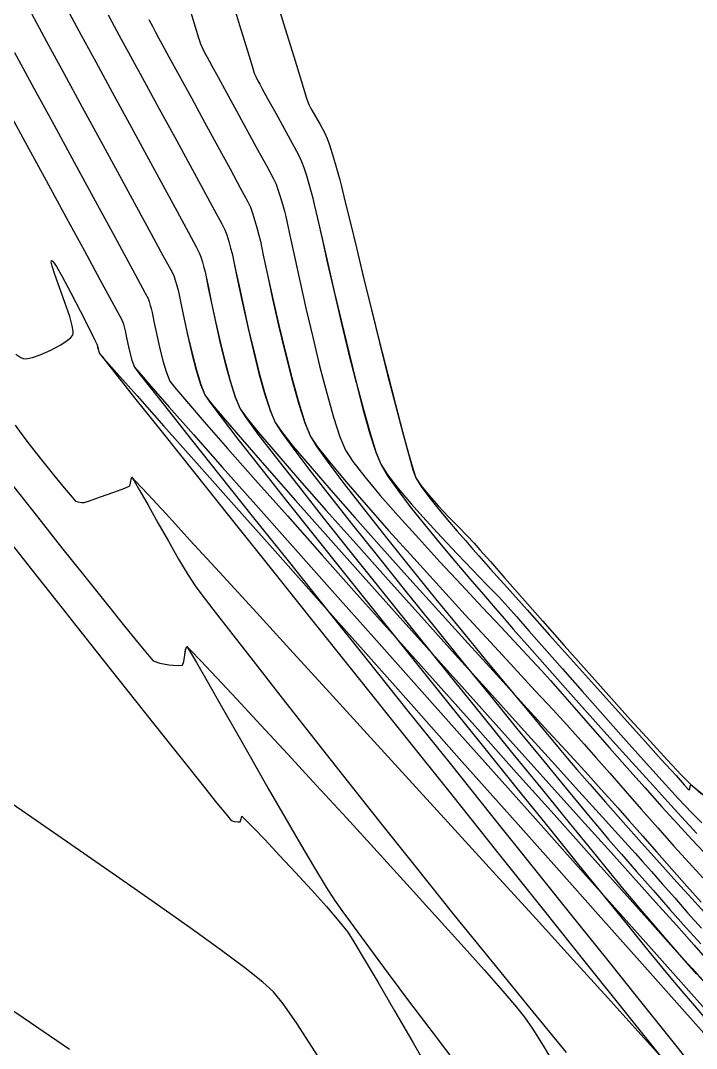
# Model space of a CAD drawing. Header units: metres. Extents: x 708868 to 711043, y 5411316 to 5413138.
# Drawn here: x 709649.8 to 709690.2, y 5411889.9 to 5411951.3 of the extents above; entities that cross this region are included whole.
import ezdxf

# ---------------------------------------------------------------- set-up
doc = ezdxf.new("R2010")
doc.units = ezdxf.units.M
for name, color, linetype in [('Rionegro 2010_Contours', 7, 'Continuous'), ('Rionegro 2014_Contours', 7, 'Continuous'), ('Rionegro 2018_Contours', 7, 'Continuous')]:
    doc.layers.add(name, color=color, linetype=linetype)

msp = doc.modelspace()

# ---------------------------------------------------------------- linework, layer by layer
at = {"layer": 'Rionegro 2010_Contours'}
for points in [[(709664.803, 5411953.515, 242), (709665.535, 5411951.142, 242), (709666.14, 5411949.177, 242), (709666.599, 5411947.687, 242), (709666.891, 5411946.741, 242), (709666.995, 5411946.406, 242), (709667.06, 5411946.274, 242), (709667.128, 5411946.143, 242), (709667.227, 5411945.971, 242), (709667.445, 5411945.588, 242), (709667.716, 5411945.105, 242), (709667.971, 5411944.63, 242), (709668.144, 5411944.274, 242), (709668.276, 5411943.903, 242), (709668.441, 5411943.375, 242), (709668.615, 5411942.784, 242), (709668.773, 5411942.227, 242), (709668.893, 5411941.798, 242), (709668.992, 5411941.407, 242), (709669.203, 5411940.544, 242), (709669.508, 5411939.293, 242), (709669.887, 5411937.739, 242), (709670.322, 5411935.966, 242), (709670.791, 5411934.058, 242), (709671.277, 5411932.099, 242), (709671.76, 5411930.173, 242), (709672.221, 5411928.364, 242), (709672.639, 5411926.757, 242), (709672.997, 5411925.436, 242), (709673.274, 5411924.484, 242), (709673.451, 5411923.986, 242), (709673.763, 5411923.468, 242), (709674.215, 5411922.847, 242), (709674.757, 5411922.167, 242), (709675.34, 5411921.473, 242), (709675.913, 5411920.809, 242), (709676.427, 5411920.221, 242), (709676.832, 5411919.753, 242), (709677.202, 5411919.33, 242), (709677.912, 5411918.53, 242), (709678.898, 5411917.426, 242), (709680.095, 5411916.088, 242), (709681.439, 5411914.588, 242), (709682.866, 5411912.997, 242), (709684.312, 5411911.388, 242), (709685.713, 5411909.83, 242), (709687.004, 5411908.396, 242), (709688.122, 5411907.157, 242), (709689.002, 5411906.184, 242), (709689.492, 5411905.645, 242), (709689.714, 5411905.404, 242), (709689.783, 5411905.331, 242), (709689.794, 5411905.322, 242), (709689.804, 5411905.333, 242), (709689.823, 5411905.394, 242), (709689.849, 5411905.531, 242), (709689.89, 5411905.649, 242), (709690.133, 5411905.455, 242), (709690.789, 5411904.914, 242)], [(709662.297, 5411953.053, 241), (709662.902, 5411951.052, 241), (709663.366, 5411949.52, 241), (709663.665, 5411948.536, 241), (709663.776, 5411948.174, 241), (709663.871, 5411947.972, 241), (709664, 5411947.724, 241), (709664.105, 5411947.526, 241), (709664.257, 5411947.25, 241), (709664.601, 5411946.63, 241), (709665.062, 5411945.796, 241), (709665.567, 5411944.878, 241), (709666.043, 5411944.004, 241), (709666.417, 5411943.304, 241), (709666.613, 5411942.908, 241), (709666.745, 5411942.545, 241), (709666.894, 5411942.07, 241), (709667.044, 5411941.555, 241), (709667.179, 5411941.074, 241), (709667.282, 5411940.7, 241), (709667.372, 5411940.322, 241), (709667.562, 5411939.491, 241), (709667.835, 5411938.292, 241), (709668.175, 5411936.808, 241), (709668.566, 5411935.124, 241), (709668.992, 5411933.324, 241), (709669.435, 5411931.493, 241), (709669.88, 5411929.714, 241), (709670.31, 5411928.073, 241), (709670.709, 5411926.652, 241), (709671.06, 5411925.538, 241), (709671.347, 5411924.813, 241), (709671.757, 5411924.114, 241), (709672.357, 5411923.249, 241), (709673.102, 5411922.263, 241), (709673.951, 5411921.197, 241), (709674.857, 5411920.096, 241), (709675.778, 5411919.002, 241), (709676.67, 5411917.959, 241), (709677.488, 5411917.011, 241), (709678.189, 5411916.201, 241), (709678.728, 5411915.571, 241), (709679.266, 5411914.949, 241), (709680.097, 5411914.006, 241), (709681.155, 5411912.813, 241), (709682.377, 5411911.442, 241), (709683.698, 5411909.964, 241), (709685.054, 5411908.451, 241), (709686.381, 5411906.975, 241), (709687.615, 5411905.608, 241), (709688.691, 5411904.42, 241), (709689.545, 5411903.485, 241), (709690.024, 5411902.966, 241), (709690.244, 5411902.735, 241)], [(709650.45, 5411951.747, 236), (709651.357, 5411950.079, 236), (709652.389, 5411948.183, 236), (709653.495, 5411946.152, 236), (709654.622, 5411944.08, 236), (709655.719, 5411942.063, 236), (709656.736, 5411940.193, 236), (709657.62, 5411938.566, 236), (709658.32, 5411937.275, 236), (709658.785, 5411936.414, 236), (709658.963, 5411936.078, 236), (709659.054, 5411935.813, 236), (709659.151, 5411935.478, 236), (709659.227, 5411935.208, 236), (709659.285, 5411934.935, 236), (709659.412, 5411934.324, 236), (709659.592, 5411933.473, 236), (709659.813, 5411932.476, 236), (709660.061, 5411931.43, 236), (709660.322, 5411930.429, 236), (709660.582, 5411929.571, 236), (709660.828, 5411928.949, 236), (709661.128, 5411928.506, 236), (709661.802, 5411927.608, 236), (709662.806, 5411926.31, 236), (709664.096, 5411924.664, 236), (709665.63, 5411922.723, 236), (709667.362, 5411920.543, 236), (709669.251, 5411918.175, 236), (709671.252, 5411915.674, 236), (709673.322, 5411913.093, 236), (709675.416, 5411910.486, 236), (709677.493, 5411907.906, 236), (709679.507, 5411905.406, 236), (709681.416, 5411903.041, 236), (709683.176, 5411900.863, 236), (709684.742, 5411898.926, 236), (709686.073, 5411897.284, 236), (709687.124, 5411895.99, 236), (709687.851, 5411895.098, 236), (709688.212, 5411894.661, 236), (709688.701, 5411894.08, 236), (709689.353, 5411893.306, 236), (709690.102, 5411892.422, 236), (709690.883, 5411891.514, 236)], [(709652.721, 5411951.749, 237), (709653.43, 5411950.448, 237), (709654.301, 5411948.848, 237), (709655.279, 5411947.052, 237), (709656.31, 5411945.16, 237), (709657.337, 5411943.273, 237), (709658.306, 5411941.492, 237), (709659.161, 5411939.917, 237), (709659.847, 5411938.651, 237), (709660.31, 5411937.793, 237), (709660.493, 5411937.444, 237), (709660.58, 5411937.2, 237), (709660.677, 5411936.879, 237), (709660.768, 5411936.557, 237), (709660.838, 5411936.306, 237), (709660.901, 5411936.013, 237), (709661.036, 5411935.36, 237), (709661.23, 5411934.436, 237), (709661.471, 5411933.329, 237), (709661.745, 5411932.127, 237), (709662.041, 5411930.917, 237), (709662.346, 5411929.788, 237), (709662.647, 5411928.827, 237), (709662.932, 5411928.122, 237), (709663.28, 5411927.589, 237), (709664.003, 5411926.607, 237), (709665.052, 5411925.238, 237), (709666.378, 5411923.541, 237), (709667.93, 5411921.575, 237), (709669.661, 5411919.4, 237), (709671.519, 5411917.078, 237), (709673.457, 5411914.666, 237), (709675.424, 5411912.226, 237), (709677.372, 5411909.816, 237), (709679.251, 5411907.497, 237), (709681.012, 5411905.329, 237), (709682.605, 5411903.372, 237), (709683.981, 5411901.684, 237), (709685.091, 5411900.327, 237), (709685.885, 5411899.36, 237), (709686.315, 5411898.843, 237), (709686.862, 5411898.2, 237), (709687.59, 5411897.35, 237), (709688.435, 5411896.369, 237), (709689.336, 5411895.333, 237), (709690.229, 5411894.318, 237)], [(709655.035, 5411951.674, 238), (709655.242, 5411951.292, 238), (709655.71, 5411950.432, 238), (709656.381, 5411949.202, 238), (709657.196, 5411947.708, 238), (709658.097, 5411946.056, 238), (709659.024, 5411944.354, 238), (709659.921, 5411942.708, 238), (709660.727, 5411941.223, 238), (709661.386, 5411940.008, 238), (709661.837, 5411939.168, 238), (709662.023, 5411938.81, 238), (709662.13, 5411938.508, 238), (709662.25, 5411938.113, 238), (709662.363, 5411937.715, 238), (709662.449, 5411937.405, 238), (709662.517, 5411937.096, 238), (709662.661, 5411936.414, 238), (709662.869, 5411935.439, 238), (709663.127, 5411934.253, 238), (709663.423, 5411932.939, 238), (709663.745, 5411931.577, 238), (709664.079, 5411930.25, 238), (709664.415, 5411929.04, 238), (709664.738, 5411928.027, 238), (709665.036, 5411927.295, 238), (709665.392, 5411926.731, 238), (709666.079, 5411925.781, 238), (709667.049, 5411924.501, 238), (709668.257, 5411922.947, 238), (709669.656, 5411921.174, 238), (709671.2, 5411919.237, 238), (709672.843, 5411917.192, 238), (709674.537, 5411915.093, 238), (709676.238, 5411912.996, 238), (709677.898, 5411910.957, 238), (709679.472, 5411909.03, 238), (709680.912, 5411907.272, 238), (709682.174, 5411905.736, 238), (709683.209, 5411904.48, 238), (709683.973, 5411903.558, 238), (709684.418, 5411903.025, 238), (709684.974, 5411902.375, 238), (709685.735, 5411901.496, 238), (709686.639, 5411900.457, 238), (709687.628, 5411899.33, 238), (709688.639, 5411898.185, 238), (709689.614, 5411897.092, 238), (709690.491, 5411896.123, 238)], [(709657.483, 5411951.396, 239), (709657.686, 5411950.996, 239), (709657.895, 5411950.599, 239), (709658.058, 5411950.291, 239), (709658.248, 5411949.942, 239), (709658.679, 5411949.153, 239), (709659.29, 5411948.036, 239), (709660.021, 5411946.698, 239), (709660.812, 5411945.25, 239), (709661.602, 5411943.8, 239), (709662.332, 5411942.459, 239), (709662.941, 5411941.335, 239), (709663.368, 5411940.537, 239), (709663.553, 5411940.176, 239), (709663.681, 5411939.817, 239), (709663.823, 5411939.346, 239), (709663.958, 5411938.872, 239), (709664.06, 5411938.503, 239), (709664.144, 5411938.131, 239), (709664.322, 5411937.305, 239), (709664.578, 5411936.127, 239), (709664.894, 5411934.697, 239), (709665.255, 5411933.116, 239), (709665.643, 5411931.485, 239), (709666.042, 5411929.904, 239), (709666.436, 5411928.473, 239), (709666.807, 5411927.294, 239), (709667.14, 5411926.468, 239), (709667.531, 5411925.833, 239), (709668.232, 5411924.851, 239), (709669.193, 5411923.578, 239), (709670.363, 5411922.074, 239), (709671.692, 5411920.398, 239), (709673.13, 5411918.607, 239), (709674.626, 5411916.761, 239), (709676.131, 5411914.918, 239), (709677.594, 5411913.137, 239), (709678.965, 5411911.476, 239), (709680.193, 5411909.994, 239), (709681.229, 5411908.75, 239), (709682.022, 5411907.801, 239), (709682.522, 5411907.207, 239), (709683.079, 5411906.558, 239), (709683.855, 5411905.666, 239), (709684.795, 5411904.595, 239), (709685.841, 5411903.409, 239), (709686.938, 5411902.173, 239), (709688.027, 5411900.952, 239), (709689.054, 5411899.81, 239), (709689.961, 5411898.812, 239), (709690.692, 5411898.022, 239)], [(709648.772, 5411946.477, 234), (709650.064, 5411944.1, 234), (709651.333, 5411941.765, 234), (709652.534, 5411939.555, 234), (709653.62, 5411937.556, 234), (709654.545, 5411935.851, 234), (709655.265, 5411934.525, 234), (709655.733, 5411933.661, 234), (709655.903, 5411933.345, 234), (709655.957, 5411933.179, 234), (709656.004, 5411933.011, 234), (709656.053, 5411932.778, 234), (709656.161, 5411932.27, 234), (709656.306, 5411931.638, 234), (709656.466, 5411931.032, 234), (709656.62, 5411930.604, 234), (709656.882, 5411930.253, 234), (709657.567, 5411929.375, 234), (709658.633, 5411928.025, 234), (709660.034, 5411926.259, 234), (709661.725, 5411924.132, 234), (709663.663, 5411921.7, 234), (709665.802, 5411919.019, 234), (709668.099, 5411916.143, 234), (709670.508, 5411913.128, 234), (709672.986, 5411910.029, 234), (709675.487, 5411906.902, 234), (709677.968, 5411903.803, 234), (709680.382, 5411900.787, 234), (709682.687, 5411897.909, 234), (709684.838, 5411895.225, 234), (709686.79, 5411892.791, 234), (709688.498, 5411890.661, 234), (709689.918, 5411888.891, 234)], [(709649.53, 5411931.38, 233), (709649.825, 5411931.192, 233), (709649.96, 5411931.128, 233), (709650.007, 5411931.115, 233), (709650.071, 5411931.111, 233), (709650.227, 5411931.123, 233), (709650.519, 5411931.186, 233), (709650.981, 5411931.34, 233), (709651.61, 5411931.613, 233), (709652.207, 5411931.936, 233), (709652.6, 5411932.199, 233), (709652.813, 5411932.385, 233), (709652.905, 5411932.498, 233), (709652.933, 5411932.551, 233), (709652.948, 5411932.602, 233), (709652.951, 5411932.75, 233), (709652.898, 5411933.069, 233), (709652.742, 5411933.635, 233), (709652.459, 5411934.479, 233), (709652.142, 5411935.359, 233), (709651.858, 5411936.152, 233), (709651.699, 5411936.64, 233), (709651.643, 5411936.878, 233), (709651.644, 5411936.962, 233), (709651.657, 5411936.979, 233), (709651.681, 5411936.974, 233), (709651.759, 5411936.893, 233), (709651.943, 5411936.619, 233), (709652.287, 5411936.026, 233), (709652.814, 5411935.048, 233), (709653.37, 5411933.975, 233), (709653.871, 5411932.987, 233), (709654.233, 5411932.262, 233), (709654.373, 5411931.979, 233), (709654.393, 5411931.912, 233), (709654.415, 5411931.808, 233), (709654.463, 5411931.598, 233), (709654.516, 5411931.431, 233), (709654.781, 5411931.095, 233), (709655.528, 5411930.156, 233), (709656.705, 5411928.678, 233), (709658.264, 5411926.725, 233), (709660.152, 5411924.358, 233), (709662.319, 5411921.643, 233), (709664.715, 5411918.642, 233), (709667.289, 5411915.419, 233), (709669.99, 5411912.037, 233), (709672.768, 5411908.559, 233), (709675.572, 5411905.049, 233), (709678.352, 5411901.57, 233), (709681.056, 5411898.185, 233), (709683.634, 5411894.959, 233), (709686.036, 5411891.953, 233), (709688.21, 5411889.232, 233)], [(709649.483, 5411927.134, 232), (709649.821, 5411926.655, 232), (709650.381, 5411925.923, 232), (709651.063, 5411925.057, 232), (709651.772, 5411924.173, 232), (709652.411, 5411923.389, 232), (709652.881, 5411922.824, 232), (709653.086, 5411922.594, 232), (709653.236, 5411922.549, 232), (709653.438, 5411922.522, 232), (709653.601, 5411922.52, 232), (709653.921, 5411922.62, 232), (709654.59, 5411922.85, 232), (709655.373, 5411923.13, 232), (709656.033, 5411923.376, 232), (709656.333, 5411923.509, 232), (709656.385, 5411923.679, 232), (709656.417, 5411923.915, 232), (709656.456, 5411924.038, 232), (709656.595, 5411923.817, 232), (709656.936, 5411923.218, 232), (709657.426, 5411922.346, 232), (709658.012, 5411921.304, 232), (709658.641, 5411920.199, 232), (709659.258, 5411919.134, 232), (709659.81, 5411918.213, 232), (709660.245, 5411917.542, 232), (709660.589, 5411917.081, 232), (709661.307, 5411916.142, 232), (709662.361, 5411914.78, 232), (709663.709, 5411913.046, 232), (709665.31, 5411910.997, 232), (709667.126, 5411908.684, 232), (709669.115, 5411906.161, 232), (709671.238, 5411903.483, 232), (709673.453, 5411900.702, 232), (709675.721, 5411897.873, 232), (709678.002, 5411895.048, 232), (709680.254, 5411892.282, 232), (709682.439, 5411889.628, 232)], [(709649.384, 5411923.472, 231), (709650.822, 5411921.65, 231), (709652.261, 5411919.833, 231), (709653.644, 5411918.092, 231), (709654.914, 5411916.499, 231), (709656.016, 5411915.126, 231), (709656.892, 5411914.045, 231), (709657.486, 5411913.328, 231), (709657.742, 5411913.047, 231), (709658.126, 5411912.916, 231), (709658.674, 5411912.814, 231), (709659.193, 5411912.765, 231), (709659.486, 5411912.796, 231), (709659.576, 5411913.011, 231), (709659.632, 5411913.383, 231), (709659.68, 5411913.739, 231), (709659.744, 5411913.905, 231), (709659.91, 5411913.653, 231), (709660.325, 5411912.946, 231), (709660.946, 5411911.864, 231), (709661.729, 5411910.489, 231), (709662.63, 5411908.903, 231), (709663.606, 5411907.188, 231), (709664.613, 5411905.425, 231), (709665.607, 5411903.695, 231), (709666.545, 5411902.081, 231), (709667.383, 5411900.664, 231), (709668.077, 5411899.526, 231), (709668.584, 5411898.748, 231), (709669.026, 5411898.126, 231), (709669.731, 5411897.151, 231), (709670.664, 5411895.876, 231), (709671.789, 5411894.354, 231), (709673.071, 5411892.638, 231), (709674.474, 5411890.78, 231), (709675.962, 5411888.835, 231)]]:
    msp.add_polyline3d(points, dxfattribs=at)
at = {"layer": 'Rionegro 2014_Contours'}
for points in [[(709664.803, 5411953.515, 242), (709665.535, 5411951.142, 242), (709666.14, 5411949.177, 242), (709666.599, 5411947.687, 242), (709666.891, 5411946.741, 242), (709666.995, 5411946.406, 242), (709667.06, 5411946.274, 242), (709667.128, 5411946.143, 242), (709667.227, 5411945.971, 242), (709667.445, 5411945.588, 242), (709667.716, 5411945.105, 242), (709667.971, 5411944.63, 242), (709668.144, 5411944.274, 242), (709668.276, 5411943.903, 242), (709668.441, 5411943.375, 242), (709668.615, 5411942.784, 242), (709668.773, 5411942.227, 242), (709668.893, 5411941.798, 242), (709668.992, 5411941.406, 242), (709669.203, 5411940.541, 242), (709669.507, 5411939.287, 242), (709669.886, 5411937.729, 242), (709670.32, 5411935.951, 242), (709670.789, 5411934.039, 242), (709671.275, 5411932.077, 242), (709671.757, 5411930.149, 242), (709672.218, 5411928.34, 242), (709672.637, 5411926.735, 242), (709672.995, 5411925.417, 242), (709673.273, 5411924.473, 242), (709673.451, 5411923.986, 242), (709673.77, 5411923.501, 242), (709674.238, 5411922.926, 242), (709674.8, 5411922.3, 242), (709675.404, 5411921.663, 242), (709675.996, 5411921.053, 242), (709676.523, 5411920.51, 242), (709676.932, 5411920.073, 242), (709677.271, 5411919.69, 242), (709677.898, 5411918.978, 242), (709678.765, 5411917.993, 242), (709679.823, 5411916.793, 242), (709681.022, 5411915.435, 242), (709682.315, 5411913.974, 242), (709683.653, 5411912.467, 242), (709684.987, 5411910.972, 242), (709686.268, 5411909.545, 242), (709687.447, 5411908.242, 242), (709688.477, 5411907.121, 242), (709689.307, 5411906.238, 242), (709689.89, 5411905.649, 242), (709690.528, 5411905.068, 242)], [(709659.755, 5411952.618, 240), (709660.175, 5411951.208, 240), (709660.449, 5411950.292, 240), (709660.557, 5411949.943, 240), (709660.663, 5411949.713, 240), (709660.81, 5411949.422, 240), (709660.963, 5411949.133, 240), (709661.082, 5411948.909, 240), (709661.245, 5411948.61, 240), (709661.615, 5411947.935, 240), (709662.134, 5411946.989, 240), (709662.743, 5411945.879, 240), (709663.383, 5411944.709, 240), (709663.996, 5411943.585, 240), (709664.523, 5411942.612, 240), (709664.905, 5411941.896, 240), (709665.083, 5411941.542, 240), (709665.199, 5411941.223, 240), (709665.33, 5411940.805, 240), (709665.462, 5411940.353, 240), (709665.58, 5411939.93, 240), (709665.671, 5411939.602, 240), (709665.755, 5411939.228, 240), (709665.933, 5411938.403, 240), (709666.188, 5411937.217, 240), (709666.507, 5411935.763, 240), (709666.873, 5411934.129, 240), (709667.273, 5411932.406, 240), (709667.69, 5411930.686, 240), (709668.111, 5411929.059, 240), (709668.52, 5411927.615, 240), (709668.903, 5411926.445, 240), (709669.244, 5411925.64, 240), (709669.683, 5411924.962, 240), (709670.392, 5411924.046, 240), (709671.317, 5411922.939, 240), (709672.409, 5411921.692, 240), (709673.615, 5411920.352, 240), (709674.884, 5411918.968, 240), (709676.166, 5411917.589, 240), (709677.408, 5411916.263, 240), (709678.56, 5411915.04, 240), (709679.571, 5411913.967, 240), (709680.389, 5411913.093, 240), (709680.962, 5411912.467, 240), (709681.496, 5411911.865, 240), (709682.205, 5411911.061, 240), (709683.053, 5411910.097, 240), (709684.006, 5411909.013, 240), (709685.029, 5411907.853, 240), (709686.087, 5411906.657, 240), (709687.143, 5411905.468, 240), (709688.164, 5411904.327, 240), (709689.114, 5411903.276, 240), (709689.958, 5411902.358, 240), (709690.661, 5411901.614, 240)], [(709662.297, 5411953.053, 241), (709662.902, 5411951.052, 241), (709663.366, 5411949.52, 241), (709663.665, 5411948.536, 241), (709663.776, 5411948.174, 241), (709663.871, 5411947.972, 241), (709664, 5411947.724, 241), (709664.105, 5411947.526, 241), (709664.257, 5411947.25, 241), (709664.601, 5411946.63, 241), (709665.062, 5411945.796, 241), (709665.567, 5411944.878, 241), (709666.043, 5411944.004, 241), (709666.417, 5411943.304, 241), (709666.613, 5411942.908, 241), (709666.745, 5411942.545, 241), (709666.894, 5411942.07, 241), (709667.044, 5411941.555, 241), (709667.179, 5411941.074, 241), (709667.282, 5411940.7, 241), (709667.371, 5411940.321, 241), (709667.56, 5411939.486, 241), (709667.831, 5411938.282, 241), (709668.169, 5411936.792, 241), (709668.557, 5411935.102, 241), (709668.981, 5411933.297, 241), (709669.423, 5411931.462, 241), (709669.867, 5411929.682, 241), (709670.298, 5411928.042, 241), (709670.699, 5411926.627, 241), (709671.054, 5411925.523, 241), (709671.347, 5411924.813, 241), (709671.77, 5411924.149, 241), (709672.388, 5411923.343, 241), (709673.159, 5411922.433, 241), (709674.034, 5411921.454, 241), (709674.97, 5411920.446, 241), (709675.919, 5411919.446, 241), (709676.837, 5411918.491, 241), (709677.678, 5411917.618, 241), (709678.397, 5411916.865, 241), (709678.947, 5411916.27, 241), (709679.456, 5411915.696, 241), (709680.201, 5411914.851, 241), (709681.137, 5411913.788, 241), (709682.216, 5411912.563, 241), (709683.395, 5411911.228, 241), (709684.625, 5411909.838, 241), (709685.862, 5411908.447, 241), (709687.06, 5411907.108, 241), (709688.172, 5411905.877, 241), (709689.154, 5411904.807, 241), (709689.958, 5411903.953, 241), (709690.539, 5411903.367, 241)], [(709650.45, 5411951.747, 236), (709651.357, 5411950.079, 236), (709652.389, 5411948.183, 236), (709653.495, 5411946.152, 236), (709654.622, 5411944.08, 236), (709655.719, 5411942.063, 236), (709656.736, 5411940.193, 236), (709657.62, 5411938.566, 236), (709658.32, 5411937.275, 236), (709658.785, 5411936.414, 236), (709658.963, 5411936.078, 236), (709659.054, 5411935.813, 236), (709659.151, 5411935.478, 236), (709659.227, 5411935.208, 236), (709659.284, 5411934.934, 236), (709659.408, 5411934.321, 236), (709659.585, 5411933.467, 236), (709659.802, 5411932.467, 236), (709660.048, 5411931.419, 236), (709660.309, 5411930.419, 236), (709660.574, 5411929.564, 236), (709660.828, 5411928.949, 236), (709661.168, 5411928.494, 236), (709661.933, 5411927.577, 236), (709663.071, 5411926.256, 236), (709664.529, 5411924.589, 236), (709666.254, 5411922.633, 236), (709668.195, 5411920.447, 236), (709670.297, 5411918.088, 236), (709672.508, 5411915.613, 236), (709674.776, 5411913.082, 236), (709677.047, 5411910.551, 236), (709679.27, 5411908.078, 236), (709681.391, 5411905.721, 236), (709683.357, 5411903.538, 236), (709685.115, 5411901.587, 236), (709686.614, 5411899.925, 236), (709687.8, 5411898.61, 236), (709688.621, 5411897.7, 236), (709689.023, 5411897.253, 236), (709689.491, 5411896.724, 236), (709690.079, 5411896.054, 236), (709690.744, 5411895.296, 236)], [(709652.721, 5411951.749, 237), (709653.43, 5411950.448, 237), (709654.301, 5411948.848, 237), (709655.279, 5411947.052, 237), (709656.31, 5411945.16, 237), (709657.337, 5411943.273, 237), (709658.306, 5411941.492, 237), (709659.161, 5411939.917, 237), (709659.847, 5411938.651, 237), (709660.31, 5411937.793, 237), (709660.493, 5411937.444, 237), (709660.58, 5411937.2, 237), (709660.677, 5411936.879, 237), (709660.768, 5411936.557, 237), (709660.838, 5411936.306, 237), (709660.9, 5411936.012, 237), (709661.032, 5411935.356, 237), (709661.222, 5411934.429, 237), (709661.458, 5411933.319, 237), (709661.73, 5411932.113, 237), (709662.024, 5411930.903, 237), (709662.331, 5411929.775, 237), (709662.637, 5411928.818, 237), (709662.932, 5411928.122, 237), (709663.293, 5411927.615, 237), (709664.039, 5411926.699, 237), (709665.12, 5411925.429, 237), (709666.486, 5411923.859, 237), (709668.085, 5411922.044, 237), (709669.866, 5411920.038, 237), (709671.78, 5411917.897, 237), (709673.774, 5411915.675, 237), (709675.8, 5411913.426, 237), (709677.804, 5411911.206, 237), (709679.738, 5411909.069, 237), (709681.55, 5411907.07, 237), (709683.19, 5411905.263, 237), (709684.606, 5411903.704, 237), (709685.748, 5411902.447, 237), (709686.566, 5411901.546, 237), (709687.008, 5411901.057, 237), (709687.532, 5411900.464, 237), (709688.184, 5411899.722, 237), (709688.925, 5411898.876, 237), (709689.718, 5411897.973, 237), (709690.524, 5411897.061, 237)], [(709655.035, 5411951.674, 238), (709655.242, 5411951.292, 238), (709655.71, 5411950.432, 238), (709656.381, 5411949.202, 238), (709657.196, 5411947.708, 238), (709658.097, 5411946.056, 238), (709659.024, 5411944.354, 238), (709659.921, 5411942.708, 238), (709660.727, 5411941.223, 238), (709661.386, 5411940.008, 238), (709661.837, 5411939.168, 238), (709662.023, 5411938.81, 238), (709662.13, 5411938.508, 238), (709662.25, 5411938.113, 238), (709662.363, 5411937.715, 238), (709662.449, 5411937.405, 238), (709662.516, 5411937.095, 238), (709662.657, 5411936.41, 238), (709662.861, 5411935.432, 238), (709663.114, 5411934.243, 238), (709663.407, 5411932.925, 238), (709663.726, 5411931.561, 238), (709664.06, 5411930.234, 238), (709664.398, 5411929.026, 238), (709664.727, 5411928.019, 238), (709665.036, 5411927.295, 238), (709665.405, 5411926.757, 238), (709666.114, 5411925.869, 238), (709667.115, 5411924.681, 238), (709668.359, 5411923.244, 238), (709669.8, 5411921.608, 238), (709671.39, 5411919.823, 238), (709673.081, 5411917.94, 238), (709674.825, 5411916.008, 238), (709676.575, 5411914.079, 238), (709678.284, 5411912.202, 238), (709679.903, 5411910.428, 238), (709681.385, 5411908.807, 238), (709682.683, 5411907.39, 238), (709683.748, 5411906.226, 238), (709684.534, 5411905.366, 238), (709684.993, 5411904.86, 238), (709685.524, 5411904.26, 238), (709686.203, 5411903.487, 238), (709686.991, 5411902.588, 238), (709687.851, 5411901.607, 238), (709688.748, 5411900.589, 238), (709689.644, 5411899.579, 238), (709690.503, 5411898.622, 238)], [(709657.483, 5411951.396, 239), (709657.686, 5411950.996, 239), (709657.895, 5411950.599, 239), (709658.058, 5411950.291, 239), (709658.248, 5411949.942, 239), (709658.679, 5411949.153, 239), (709659.29, 5411948.036, 239), (709660.021, 5411946.698, 239), (709660.812, 5411945.25, 239), (709661.602, 5411943.8, 239), (709662.332, 5411942.459, 239), (709662.941, 5411941.335, 239), (709663.368, 5411940.537, 239), (709663.553, 5411940.176, 239), (709663.681, 5411939.817, 239), (709663.823, 5411939.346, 239), (709663.958, 5411938.872, 239), (709664.06, 5411938.503, 239), (709664.143, 5411938.13, 239), (709664.317, 5411937.301, 239), (709664.568, 5411936.12, 239), (709664.88, 5411934.686, 239), (709665.237, 5411933.101, 239), (709665.622, 5411931.467, 239), (709666.021, 5411929.886, 239), (709666.418, 5411928.458, 239), (709666.796, 5411927.284, 239), (709667.14, 5411926.468, 239), (709667.546, 5411925.861, 239), (709668.27, 5411924.942, 239), (709669.26, 5411923.761, 239), (709670.465, 5411922.373, 239), (709671.834, 5411920.829, 239), (709673.314, 5411919.183, 239), (709674.854, 5411917.488, 239), (709676.402, 5411915.796, 239), (709677.907, 5411914.159, 239), (709679.318, 5411912.632, 239), (709680.581, 5411911.265, 239), (709681.647, 5411910.113, 239), (709682.463, 5411909.228, 239), (709682.977, 5411908.663, 239), (709683.513, 5411908.06, 239), (709684.211, 5411907.266, 239), (709685.037, 5411906.326, 239), (709685.953, 5411905.283, 239), (709686.923, 5411904.181, 239), (709687.911, 5411903.065, 239), (709688.88, 5411901.979, 239), (709689.793, 5411900.965, 239), (709690.615, 5411900.069, 239)], [(709649.447, 5411949.41, 235), (709650.606, 5411947.28, 235), (709651.808, 5411945.07, 235), (709653.005, 5411942.869, 235), (709654.15, 5411940.762, 235), (709655.196, 5411938.839, 235), (709656.095, 5411937.184, 235), (709656.799, 5411935.887, 235), (709657.261, 5411935.034, 235), (709657.433, 5411934.712, 235), (709657.496, 5411934.528, 235), (709657.563, 5411934.297, 235), (709657.615, 5411934.109, 235), (709657.665, 5411933.872, 235), (709657.772, 5411933.341, 235), (709657.925, 5411932.616, 235), (709658.109, 5411931.797, 235), (709658.313, 5411930.985, 235), (709658.522, 5411930.278, 235), (709658.724, 5411929.777, 235), (709659.014, 5411929.404, 235), (709659.719, 5411928.575, 235), (709660.791, 5411927.341, 235), (709662.187, 5411925.752, 235), (709663.859, 5411923.859, 235), (709665.762, 5411921.713, 235), (709667.85, 5411919.364, 235), (709670.078, 5411916.863, 235), (709672.4, 5411914.261, 235), (709674.77, 5411911.609, 235), (709677.142, 5411908.956, 235), (709679.47, 5411906.354, 235), (709681.709, 5411903.854, 235), (709683.813, 5411901.506, 235), (709685.736, 5411899.36, 235), (709687.433, 5411897.468, 235), (709688.857, 5411895.881, 235), (709689.963, 5411894.648, 235), (709690.706, 5411893.821, 235)], [(709648.772, 5411946.477, 234), (709650.064, 5411944.1, 234), (709651.333, 5411941.765, 234), (709652.534, 5411939.555, 234), (709653.62, 5411937.556, 234), (709654.545, 5411935.851, 234), (709655.265, 5411934.525, 234), (709655.733, 5411933.661, 234), (709655.903, 5411933.345, 234), (709655.957, 5411933.179, 234), (709656.004, 5411933.011, 234), (709656.052, 5411932.777, 234), (709656.158, 5411932.268, 234), (709656.301, 5411931.634, 234), (709656.462, 5411931.029, 234), (709656.62, 5411930.604, 234), (709656.89, 5411930.276, 234), (709657.597, 5411929.462, 234), (709658.694, 5411928.212, 234), (709660.137, 5411926.579, 234), (709661.879, 5411924.613, 234), (709663.875, 5411922.365, 234), (709666.078, 5411919.886, 234), (709668.443, 5411917.229, 234), (709670.925, 5411914.443, 234), (709673.476, 5411911.58, 234), (709676.051, 5411908.691, 234), (709678.605, 5411905.828, 234), (709681.091, 5411903.041, 234), (709683.465, 5411900.383, 234), (709685.679, 5411897.903, 234), (709687.688, 5411895.653, 234), (709689.446, 5411893.684, 234), (709690.907, 5411892.048, 234)], [(709652.739, 5411889.82, 231), (709650.398, 5411891.413, 231), (709648.073, 5411892.991, 231), (709645.814, 5411894.519, 231), (709643.675, 5411895.967, 231), (709641.705, 5411897.3, 231), (709639.958, 5411898.486, 231), (709638.484, 5411899.493, 231), (709637.336, 5411900.287, 231), (709636.565, 5411900.837, 231), (709635.668, 5411901.518, 231), (709633.955, 5411902.838, 231), (709631.511, 5411904.729, 231), (709628.427, 5411907.122, 231), (709624.789, 5411909.947, 231), (709620.687, 5411913.137, 231), (709616.208, 5411916.621, 231), (709611.441, 5411920.33, 231), (709606.474, 5411924.196, 231), (709601.395, 5411928.15, 231), (709596.293, 5411932.122, 231), (709591.255, 5411936.043, 231), (709586.37, 5411939.844, 231)], [(709649.53, 5411931.38, 233), (709649.825, 5411931.192, 233), (709649.96, 5411931.128, 233), (709650.007, 5411931.115, 233), (709650.071, 5411931.111, 233), (709650.227, 5411931.123, 233), (709650.519, 5411931.186, 233), (709650.981, 5411931.34, 233), (709651.61, 5411931.613, 233), (709652.207, 5411931.936, 233), (709652.6, 5411932.199, 233), (709652.813, 5411932.385, 233), (709652.905, 5411932.498, 233), (709652.933, 5411932.551, 233), (709652.948, 5411932.602, 233), (709652.951, 5411932.75, 233), (709652.898, 5411933.069, 233), (709652.742, 5411933.635, 233), (709652.459, 5411934.479, 233), (709652.142, 5411935.359, 233), (709651.858, 5411936.152, 233), (709651.699, 5411936.64, 233), (709651.643, 5411936.878, 233), (709651.644, 5411936.962, 233), (709651.657, 5411936.979, 233), (709651.681, 5411936.974, 233), (709651.759, 5411936.893, 233), (709651.943, 5411936.619, 233), (709652.287, 5411936.026, 233), (709652.814, 5411935.048, 233), (709653.37, 5411933.975, 233), (709653.871, 5411932.987, 233), (709654.233, 5411932.262, 233), (709654.373, 5411931.979, 233), (709654.393, 5411931.912, 233), (709654.414, 5411931.807, 233), (709654.462, 5411931.597, 233), (709654.516, 5411931.431, 233), (709654.789, 5411931.12, 233), (709655.558, 5411930.251, 233), (709656.771, 5411928.884, 233), (709658.376, 5411927.078, 233), (709660.32, 5411924.89, 233), (709662.553, 5411922.38, 233), (709665.02, 5411919.606, 233), (709667.671, 5411916.626, 233), (709670.453, 5411913.5, 233), (709673.313, 5411910.285, 233), (709676.201, 5411907.04, 233), (709679.063, 5411903.824, 233), (709681.847, 5411900.696, 233), (709684.502, 5411897.713, 233), (709686.974, 5411894.936, 233), (709689.213, 5411892.421, 233), (709691.165, 5411890.228, 233)], [(709649.483, 5411927.134, 232), (709649.821, 5411926.655, 232), (709650.381, 5411925.923, 232), (709651.063, 5411925.057, 232), (709651.772, 5411924.173, 232), (709652.411, 5411923.389, 232), (709652.881, 5411922.824, 232), (709653.086, 5411922.594, 232), (709653.236, 5411922.549, 232), (709653.438, 5411922.522, 232), (709653.601, 5411922.52, 232), (709653.921, 5411922.62, 232), (709654.59, 5411922.85, 232), (709655.373, 5411923.13, 232), (709656.033, 5411923.376, 232), (709656.333, 5411923.509, 232), (709656.384, 5411923.678, 232), (709656.415, 5411923.912, 232), (709656.456, 5411924.038, 232), (709656.706, 5411923.776, 232), (709657.405, 5411923.021, 232), (709658.504, 5411921.827, 232), (709659.954, 5411920.249, 232), (709661.705, 5411918.34, 232), (709663.708, 5411916.153, 232), (709665.914, 5411913.744, 232), (709668.273, 5411911.165, 232), (709670.735, 5411908.472, 232), (709673.252, 5411905.717, 232), (709675.773, 5411902.954, 232), (709678.25, 5411900.238, 232), (709680.633, 5411897.623, 232), (709682.873, 5411895.162, 232), (709684.92, 5411892.909, 232), (709686.724, 5411890.919, 232), (709688.237, 5411889.245, 232)], [(709649.384, 5411923.472, 231), (709650.822, 5411921.65, 231), (709652.261, 5411919.833, 231), (709653.644, 5411918.092, 231), (709654.914, 5411916.499, 231), (709656.016, 5411915.126, 231), (709656.892, 5411914.045, 231), (709657.486, 5411913.328, 231), (709657.742, 5411913.047, 231), (709658.126, 5411912.916, 231), (709658.674, 5411912.814, 231), (709659.193, 5411912.765, 231), (709659.486, 5411912.796, 231), (709659.574, 5411913.009, 231), (709659.628, 5411913.378, 231), (709659.675, 5411913.733, 231), (709659.744, 5411913.905, 231), (709659.973, 5411913.684, 231), (709660.582, 5411913.048, 231), (709661.519, 5411912.053, 231), (709662.732, 5411910.754, 231), (709664.17, 5411909.207, 231), (709665.78, 5411907.467, 231), (709667.51, 5411905.59, 231), (709669.309, 5411903.633, 231), (709671.125, 5411901.65, 231), (709672.906, 5411899.697, 231), (709674.6, 5411897.831, 231), (709676.155, 5411896.106, 231), (709677.52, 5411894.579, 231), (709678.642, 5411893.305, 231), (709679.47, 5411892.34, 231), (709679.951, 5411891.739, 231), (709680.431, 5411891.028, 231), (709681.07, 5411890.008, 231), (709681.828, 5411888.747, 231)], [(709648.403, 5411921.1, 230), (709650.388, 5411918.597, 230), (709652.373, 5411916.094, 230), (709654.31, 5411913.654, 230), (709656.148, 5411911.338, 230), (709657.841, 5411909.207, 230), (709659.338, 5411907.324, 230), (709660.591, 5411905.751, 230), (709661.551, 5411904.547, 230), (709662.17, 5411903.776, 230), (709662.398, 5411903.499, 230), (709662.573, 5411903.446, 230), (709662.803, 5411903.414, 230), (709662.945, 5411903.421, 230), (709662.992, 5411903.605, 230), (709663.031, 5411903.771, 230), (709663.219, 5411903.589, 230), (709663.708, 5411903.087, 230), (709664.425, 5411902.338, 230), (709665.296, 5411901.417, 230), (709666.246, 5411900.397, 230), (709667.203, 5411899.354, 230), (709668.091, 5411898.36, 230), (709668.838, 5411897.49, 230), (709669.369, 5411896.819, 230), (709669.744, 5411896.244, 230), (709670.362, 5411895.223, 230), (709671.185, 5411893.828, 230), (709672.171, 5411892.131, 230), (709673.281, 5411890.204, 230), (709674.475, 5411888.118, 230)], [(709668.33, 5411888.231, 230), (709667.248, 5411889.959, 230), (709666.299, 5411891.415, 230), (709665.515, 5411892.537, 230), (709664.929, 5411893.264, 230), (709664.292, 5411893.839, 230), (709663.211, 5411894.692, 230), (709661.742, 5411895.788, 230), (709659.938, 5411897.091, 230), (709657.855, 5411898.568, 230), (709655.547, 5411900.182, 230), (709653.069, 5411901.898, 230), (709650.476, 5411903.682, 230), (709647.822, 5411905.497, 230)]]:
    msp.add_polyline3d(points, dxfattribs=at)
at = {"layer": 'Rionegro 2018_Contours'}
for points in [[(709664.803, 5411953.515, 242), (709665.535, 5411951.142, 242), (709666.14, 5411949.177, 242), (709666.599, 5411947.687, 242), (709666.891, 5411946.741, 242), (709666.995, 5411946.406, 242), (709667.06, 5411946.274, 242), (709667.128, 5411946.143, 242), (709667.227, 5411945.971, 242), (709667.445, 5411945.588, 242), (709667.716, 5411945.105, 242), (709667.971, 5411944.63, 242), (709668.144, 5411944.274, 242), (709668.276, 5411943.903, 242), (709668.441, 5411943.375, 242), (709668.615, 5411942.784, 242), (709668.773, 5411942.227, 242), (709668.893, 5411941.798, 242), (709668.992, 5411941.406, 242), (709669.203, 5411940.541, 242), (709669.507, 5411939.287, 242), (709669.886, 5411937.729, 242), (709670.32, 5411935.951, 242), (709670.789, 5411934.039, 242), (709671.275, 5411932.077, 242), (709671.757, 5411930.149, 242), (709672.218, 5411928.34, 242), (709672.637, 5411926.735, 242), (709672.995, 5411925.417, 242), (709673.273, 5411924.473, 242), (709673.451, 5411923.986, 242), (709673.77, 5411923.501, 242), (709674.238, 5411922.926, 242), (709674.8, 5411922.3, 242), (709675.404, 5411921.663, 242), (709675.996, 5411921.053, 242), (709676.523, 5411920.51, 242), (709676.932, 5411920.073, 242), (709677.271, 5411919.69, 242), (709677.898, 5411918.978, 242), (709678.765, 5411917.993, 242), (709679.823, 5411916.793, 242), (709681.022, 5411915.435, 242), (709682.315, 5411913.974, 242), (709683.653, 5411912.467, 242), (709684.987, 5411910.972, 242), (709686.268, 5411909.545, 242), (709687.447, 5411908.242, 242), (709688.477, 5411907.121, 242), (709689.307, 5411906.238, 242), (709689.89, 5411905.649, 242), (709690.528, 5411905.068, 242)], [(709659.755, 5411952.618, 240), (709660.175, 5411951.208, 240), (709660.449, 5411950.292, 240), (709660.557, 5411949.943, 240), (709660.663, 5411949.713, 240), (709660.81, 5411949.422, 240), (709660.963, 5411949.133, 240), (709661.082, 5411948.909, 240), (709661.245, 5411948.61, 240), (709661.615, 5411947.935, 240), (709662.134, 5411946.989, 240), (709662.743, 5411945.879, 240), (709663.383, 5411944.709, 240), (709663.996, 5411943.585, 240), (709664.523, 5411942.612, 240), (709664.905, 5411941.896, 240), (709665.083, 5411941.542, 240), (709665.199, 5411941.223, 240), (709665.33, 5411940.805, 240), (709665.462, 5411940.353, 240), (709665.58, 5411939.93, 240), (709665.671, 5411939.602, 240), (709665.755, 5411939.228, 240), (709665.933, 5411938.403, 240), (709666.188, 5411937.217, 240), (709666.507, 5411935.763, 240), (709666.873, 5411934.129, 240), (709667.273, 5411932.406, 240), (709667.69, 5411930.686, 240), (709668.111, 5411929.059, 240), (709668.52, 5411927.615, 240), (709668.903, 5411926.445, 240), (709669.244, 5411925.64, 240), (709669.683, 5411924.962, 240), (709670.392, 5411924.046, 240), (709671.317, 5411922.939, 240), (709672.409, 5411921.692, 240), (709673.615, 5411920.352, 240), (709674.884, 5411918.968, 240), (709676.166, 5411917.589, 240), (709677.408, 5411916.263, 240), (709678.56, 5411915.04, 240), (709679.571, 5411913.967, 240), (709680.389, 5411913.093, 240), (709680.962, 5411912.467, 240), (709681.496, 5411911.865, 240), (709682.205, 5411911.061, 240), (709683.053, 5411910.097, 240), (709684.006, 5411909.013, 240), (709685.029, 5411907.853, 240), (709686.087, 5411906.657, 240), (709687.143, 5411905.468, 240), (709688.164, 5411904.327, 240), (709689.114, 5411903.276, 240), (709689.958, 5411902.358, 240), (709690.661, 5411901.614, 240)], [(709662.297, 5411953.053, 241), (709662.902, 5411951.052, 241), (709663.366, 5411949.52, 241), (709663.665, 5411948.536, 241), (709663.776, 5411948.174, 241), (709663.871, 5411947.972, 241), (709664, 5411947.724, 241), (709664.105, 5411947.526, 241), (709664.257, 5411947.25, 241), (709664.601, 5411946.63, 241), (709665.062, 5411945.796, 241), (709665.567, 5411944.878, 241), (709666.043, 5411944.004, 241), (709666.417, 5411943.304, 241), (709666.613, 5411942.908, 241), (709666.745, 5411942.545, 241), (709666.894, 5411942.07, 241), (709667.044, 5411941.555, 241), (709667.179, 5411941.074, 241), (709667.282, 5411940.7, 241), (709667.371, 5411940.321, 241), (709667.56, 5411939.486, 241), (709667.831, 5411938.282, 241), (709668.169, 5411936.792, 241), (709668.557, 5411935.102, 241), (709668.981, 5411933.297, 241), (709669.423, 5411931.462, 241), (709669.867, 5411929.682, 241), (709670.298, 5411928.042, 241), (709670.699, 5411926.627, 241), (709671.054, 5411925.523, 241), (709671.347, 5411924.813, 241), (709671.77, 5411924.149, 241), (709672.388, 5411923.343, 241), (709673.159, 5411922.433, 241), (709674.034, 5411921.454, 241), (709674.97, 5411920.446, 241), (709675.919, 5411919.446, 241), (709676.837, 5411918.491, 241), (709677.678, 5411917.618, 241), (709678.397, 5411916.865, 241), (709678.947, 5411916.27, 241), (709679.456, 5411915.696, 241), (709680.201, 5411914.851, 241), (709681.137, 5411913.788, 241), (709682.216, 5411912.563, 241), (709683.395, 5411911.228, 241), (709684.625, 5411909.838, 241), (709685.862, 5411908.447, 241), (709687.06, 5411907.108, 241), (709688.172, 5411905.877, 241), (709689.154, 5411904.807, 241), (709689.958, 5411903.953, 241), (709690.539, 5411903.367, 241)], [(709650.45, 5411951.747, 236), (709651.357, 5411950.079, 236), (709652.389, 5411948.183, 236), (709653.495, 5411946.152, 236), (709654.622, 5411944.08, 236), (709655.719, 5411942.063, 236), (709656.736, 5411940.193, 236), (709657.62, 5411938.566, 236), (709658.32, 5411937.275, 236), (709658.785, 5411936.414, 236), (709658.963, 5411936.078, 236), (709659.054, 5411935.813, 236), (709659.151, 5411935.478, 236), (709659.227, 5411935.208, 236), (709659.284, 5411934.934, 236), (709659.408, 5411934.321, 236), (709659.585, 5411933.467, 236), (709659.802, 5411932.467, 236), (709660.048, 5411931.419, 236), (709660.309, 5411930.419, 236), (709660.574, 5411929.564, 236), (709660.828, 5411928.949, 236), (709661.168, 5411928.494, 236), (709661.933, 5411927.577, 236), (709663.071, 5411926.256, 236), (709664.529, 5411924.589, 236), (709666.254, 5411922.633, 236), (709668.195, 5411920.447, 236), (709670.297, 5411918.088, 236), (709672.508, 5411915.613, 236), (709674.776, 5411913.082, 236), (709677.047, 5411910.551, 236), (709679.27, 5411908.078, 236), (709681.391, 5411905.721, 236), (709683.357, 5411903.538, 236), (709685.115, 5411901.587, 236), (709686.614, 5411899.925, 236), (709687.8, 5411898.61, 236), (709688.621, 5411897.7, 236), (709689.023, 5411897.253, 236), (709689.491, 5411896.724, 236), (709690.079, 5411896.054, 236), (709690.744, 5411895.296, 236)], [(709652.721, 5411951.749, 237), (709653.43, 5411950.448, 237), (709654.301, 5411948.848, 237), (709655.279, 5411947.052, 237), (709656.31, 5411945.16, 237), (709657.337, 5411943.273, 237), (709658.306, 5411941.492, 237), (709659.161, 5411939.917, 237), (709659.847, 5411938.651, 237), (709660.31, 5411937.793, 237), (709660.493, 5411937.444, 237), (709660.58, 5411937.2, 237), (709660.677, 5411936.879, 237), (709660.768, 5411936.557, 237), (709660.838, 5411936.306, 237), (709660.9, 5411936.012, 237), (709661.032, 5411935.356, 237), (709661.222, 5411934.429, 237), (709661.458, 5411933.319, 237), (709661.73, 5411932.113, 237), (709662.024, 5411930.903, 237), (709662.331, 5411929.775, 237), (709662.637, 5411928.818, 237), (709662.932, 5411928.122, 237), (709663.293, 5411927.615, 237), (709664.039, 5411926.699, 237), (709665.12, 5411925.429, 237), (709666.486, 5411923.859, 237), (709668.085, 5411922.044, 237), (709669.866, 5411920.038, 237), (709671.78, 5411917.897, 237), (709673.774, 5411915.675, 237), (709675.8, 5411913.426, 237), (709677.804, 5411911.206, 237), (709679.738, 5411909.069, 237), (709681.55, 5411907.07, 237), (709683.19, 5411905.263, 237), (709684.606, 5411903.704, 237), (709685.748, 5411902.447, 237), (709686.566, 5411901.546, 237), (709687.008, 5411901.057, 237), (709687.532, 5411900.464, 237), (709688.184, 5411899.722, 237), (709688.925, 5411898.876, 237), (709689.718, 5411897.973, 237), (709690.524, 5411897.061, 237)], [(709655.035, 5411951.674, 238), (709655.242, 5411951.292, 238), (709655.71, 5411950.432, 238), (709656.381, 5411949.202, 238), (709657.196, 5411947.708, 238), (709658.097, 5411946.056, 238), (709659.024, 5411944.354, 238), (709659.921, 5411942.708, 238), (709660.727, 5411941.223, 238), (709661.386, 5411940.008, 238), (709661.837, 5411939.168, 238), (709662.023, 5411938.81, 238), (709662.13, 5411938.508, 238), (709662.25, 5411938.113, 238), (709662.363, 5411937.715, 238), (709662.449, 5411937.405, 238), (709662.516, 5411937.095, 238), (709662.657, 5411936.41, 238), (709662.861, 5411935.432, 238), (709663.114, 5411934.243, 238), (709663.407, 5411932.925, 238), (709663.726, 5411931.561, 238), (709664.06, 5411930.234, 238), (709664.398, 5411929.026, 238), (709664.727, 5411928.019, 238), (709665.036, 5411927.295, 238), (709665.405, 5411926.757, 238), (709666.114, 5411925.869, 238), (709667.115, 5411924.681, 238), (709668.359, 5411923.244, 238), (709669.8, 5411921.608, 238), (709671.39, 5411919.823, 238), (709673.081, 5411917.94, 238), (709674.825, 5411916.008, 238), (709676.575, 5411914.079, 238), (709678.284, 5411912.202, 238), (709679.903, 5411910.428, 238), (709681.385, 5411908.807, 238), (709682.683, 5411907.39, 238), (709683.748, 5411906.226, 238), (709684.534, 5411905.366, 238), (709684.993, 5411904.86, 238), (709685.524, 5411904.26, 238), (709686.203, 5411903.487, 238), (709686.991, 5411902.588, 238), (709687.851, 5411901.607, 238), (709688.748, 5411900.589, 238), (709689.644, 5411899.579, 238), (709690.503, 5411898.622, 238)], [(709657.483, 5411951.396, 239), (709657.686, 5411950.996, 239), (709657.895, 5411950.599, 239), (709658.058, 5411950.291, 239), (709658.248, 5411949.942, 239), (709658.679, 5411949.153, 239), (709659.29, 5411948.036, 239), (709660.021, 5411946.698, 239), (709660.812, 5411945.25, 239), (709661.602, 5411943.8, 239), (709662.332, 5411942.459, 239), (709662.941, 5411941.335, 239), (709663.368, 5411940.537, 239), (709663.553, 5411940.176, 239), (709663.681, 5411939.817, 239), (709663.823, 5411939.346, 239), (709663.958, 5411938.872, 239), (709664.06, 5411938.503, 239), (709664.143, 5411938.13, 239), (709664.317, 5411937.301, 239), (709664.568, 5411936.12, 239), (709664.88, 5411934.686, 239), (709665.237, 5411933.101, 239), (709665.622, 5411931.467, 239), (709666.021, 5411929.886, 239), (709666.418, 5411928.458, 239), (709666.796, 5411927.284, 239), (709667.14, 5411926.468, 239), (709667.546, 5411925.861, 239), (709668.27, 5411924.942, 239), (709669.26, 5411923.761, 239), (709670.465, 5411922.373, 239), (709671.834, 5411920.829, 239), (709673.314, 5411919.183, 239), (709674.854, 5411917.488, 239), (709676.402, 5411915.796, 239), (709677.907, 5411914.159, 239), (709679.318, 5411912.632, 239), (709680.581, 5411911.265, 239), (709681.647, 5411910.113, 239), (709682.463, 5411909.228, 239), (709682.977, 5411908.663, 239), (709683.513, 5411908.06, 239), (709684.211, 5411907.266, 239), (709685.037, 5411906.326, 239), (709685.953, 5411905.283, 239), (709686.923, 5411904.181, 239), (709687.911, 5411903.065, 239), (709688.88, 5411901.979, 239), (709689.793, 5411900.965, 239), (709690.615, 5411900.069, 239)], [(709649.447, 5411949.41, 235), (709650.606, 5411947.28, 235), (709651.808, 5411945.07, 235), (709653.005, 5411942.869, 235), (709654.15, 5411940.762, 235), (709655.196, 5411938.839, 235), (709656.095, 5411937.184, 235), (709656.799, 5411935.887, 235), (709657.261, 5411935.034, 235), (709657.433, 5411934.712, 235), (709657.496, 5411934.528, 235), (709657.563, 5411934.297, 235), (709657.615, 5411934.109, 235), (709657.665, 5411933.872, 235), (709657.772, 5411933.341, 235), (709657.925, 5411932.616, 235), (709658.109, 5411931.797, 235), (709658.313, 5411930.985, 235), (709658.522, 5411930.278, 235), (709658.724, 5411929.777, 235), (709659.014, 5411929.404, 235), (709659.719, 5411928.575, 235), (709660.791, 5411927.341, 235), (709662.187, 5411925.752, 235), (709663.859, 5411923.859, 235), (709665.762, 5411921.713, 235), (709667.85, 5411919.364, 235), (709670.078, 5411916.863, 235), (709672.4, 5411914.261, 235), (709674.77, 5411911.609, 235), (709677.142, 5411908.956, 235), (709679.47, 5411906.354, 235), (709681.709, 5411903.854, 235), (709683.813, 5411901.506, 235), (709685.736, 5411899.36, 235), (709687.433, 5411897.468, 235), (709688.857, 5411895.881, 235), (709689.963, 5411894.648, 235), (709690.706, 5411893.821, 235)], [(709648.772, 5411946.477, 234), (709650.064, 5411944.1, 234), (709651.333, 5411941.765, 234), (709652.534, 5411939.555, 234), (709653.62, 5411937.556, 234), (709654.545, 5411935.851, 234), (709655.265, 5411934.525, 234), (709655.733, 5411933.661, 234), (709655.903, 5411933.345, 234), (709655.957, 5411933.179, 234), (709656.004, 5411933.011, 234), (709656.052, 5411932.777, 234), (709656.158, 5411932.268, 234), (709656.301, 5411931.634, 234), (709656.462, 5411931.029, 234), (709656.62, 5411930.604, 234), (709656.89, 5411930.276, 234), (709657.597, 5411929.462, 234), (709658.694, 5411928.212, 234), (709660.137, 5411926.579, 234), (709661.879, 5411924.613, 234), (709663.875, 5411922.365, 234), (709666.078, 5411919.886, 234), (709668.443, 5411917.229, 234), (709670.925, 5411914.443, 234), (709673.476, 5411911.58, 234), (709676.051, 5411908.691, 234), (709678.605, 5411905.828, 234), (709681.091, 5411903.041, 234), (709683.465, 5411900.383, 234), (709685.679, 5411897.903, 234), (709687.688, 5411895.653, 234), (709689.446, 5411893.684, 234), (709690.907, 5411892.048, 234)], [(709652.739, 5411889.82, 231), (709650.398, 5411891.413, 231), (709648.073, 5411892.991, 231), (709645.814, 5411894.519, 231), (709643.675, 5411895.967, 231), (709641.705, 5411897.3, 231), (709639.958, 5411898.486, 231), (709638.484, 5411899.493, 231), (709637.336, 5411900.287, 231), (709636.565, 5411900.837, 231), (709635.668, 5411901.518, 231), (709633.955, 5411902.838, 231), (709631.511, 5411904.729, 231), (709628.427, 5411907.122, 231), (709624.789, 5411909.947, 231), (709620.687, 5411913.137, 231), (709616.208, 5411916.621, 231), (709611.441, 5411920.33, 231), (709606.474, 5411924.196, 231), (709601.395, 5411928.15, 231), (709596.293, 5411932.122, 231), (709591.255, 5411936.043, 231), (709586.37, 5411939.844, 231)], [(709649.53, 5411931.38, 233), (709649.825, 5411931.192, 233), (709649.96, 5411931.128, 233), (709650.007, 5411931.115, 233), (709650.071, 5411931.111, 233), (709650.227, 5411931.123, 233), (709650.519, 5411931.186, 233), (709650.981, 5411931.34, 233), (709651.61, 5411931.613, 233), (709652.207, 5411931.936, 233), (709652.6, 5411932.199, 233), (709652.813, 5411932.385, 233), (709652.905, 5411932.498, 233), (709652.933, 5411932.551, 233), (709652.948, 5411932.602, 233), (709652.951, 5411932.75, 233), (709652.898, 5411933.069, 233), (709652.742, 5411933.635, 233), (709652.459, 5411934.479, 233), (709652.142, 5411935.359, 233), (709651.858, 5411936.152, 233), (709651.699, 5411936.64, 233), (709651.643, 5411936.878, 233), (709651.644, 5411936.962, 233), (709651.657, 5411936.979, 233), (709651.681, 5411936.974, 233), (709651.759, 5411936.893, 233), (709651.943, 5411936.619, 233), (709652.287, 5411936.026, 233), (709652.814, 5411935.048, 233), (709653.37, 5411933.975, 233), (709653.871, 5411932.987, 233), (709654.233, 5411932.262, 233), (709654.373, 5411931.979, 233), (709654.393, 5411931.912, 233), (709654.414, 5411931.807, 233), (709654.462, 5411931.597, 233), (709654.516, 5411931.431, 233), (709654.789, 5411931.12, 233), (709655.558, 5411930.251, 233), (709656.771, 5411928.884, 233), (709658.376, 5411927.078, 233), (709660.32, 5411924.89, 233), (709662.553, 5411922.38, 233), (709665.02, 5411919.606, 233), (709667.671, 5411916.626, 233), (709670.453, 5411913.5, 233), (709673.313, 5411910.285, 233), (709676.201, 5411907.04, 233), (709679.063, 5411903.824, 233), (709681.847, 5411900.696, 233), (709684.502, 5411897.713, 233), (709686.974, 5411894.936, 233), (709689.213, 5411892.421, 233), (709691.165, 5411890.228, 233)], [(709649.483, 5411927.134, 232), (709649.821, 5411926.655, 232), (709650.381, 5411925.923, 232), (709651.063, 5411925.057, 232), (709651.772, 5411924.173, 232), (709652.411, 5411923.389, 232), (709652.881, 5411922.824, 232), (709653.086, 5411922.594, 232), (709653.236, 5411922.549, 232), (709653.438, 5411922.522, 232), (709653.601, 5411922.52, 232), (709653.921, 5411922.62, 232), (709654.59, 5411922.85, 232), (709655.373, 5411923.13, 232), (709656.033, 5411923.376, 232), (709656.333, 5411923.509, 232), (709656.384, 5411923.678, 232), (709656.415, 5411923.912, 232), (709656.456, 5411924.038, 232), (709656.706, 5411923.776, 232), (709657.405, 5411923.021, 232), (709658.504, 5411921.827, 232), (709659.954, 5411920.249, 232), (709661.705, 5411918.34, 232), (709663.708, 5411916.153, 232), (709665.914, 5411913.744, 232), (709668.273, 5411911.165, 232), (709670.735, 5411908.472, 232), (709673.252, 5411905.717, 232), (709675.773, 5411902.954, 232), (709678.25, 5411900.238, 232), (709680.633, 5411897.623, 232), (709682.873, 5411895.162, 232), (709684.92, 5411892.909, 232), (709686.724, 5411890.919, 232), (709688.237, 5411889.245, 232)], [(709649.384, 5411923.472, 231), (709650.822, 5411921.65, 231), (709652.261, 5411919.833, 231), (709653.644, 5411918.092, 231), (709654.914, 5411916.499, 231), (709656.016, 5411915.126, 231), (709656.892, 5411914.045, 231), (709657.486, 5411913.328, 231), (709657.742, 5411913.047, 231), (709658.126, 5411912.916, 231), (709658.674, 5411912.814, 231), (709659.193, 5411912.765, 231), (709659.486, 5411912.796, 231), (709659.574, 5411913.009, 231), (709659.628, 5411913.378, 231), (709659.675, 5411913.733, 231), (709659.744, 5411913.905, 231), (709659.973, 5411913.684, 231), (709660.582, 5411913.048, 231), (709661.519, 5411912.053, 231), (709662.732, 5411910.754, 231), (709664.17, 5411909.207, 231), (709665.78, 5411907.467, 231), (709667.51, 5411905.59, 231), (709669.309, 5411903.633, 231), (709671.125, 5411901.65, 231), (709672.906, 5411899.697, 231), (709674.6, 5411897.831, 231), (709676.155, 5411896.106, 231), (709677.52, 5411894.579, 231), (709678.642, 5411893.305, 231), (709679.47, 5411892.34, 231), (709679.951, 5411891.739, 231), (709680.431, 5411891.028, 231), (709681.07, 5411890.008, 231), (709681.828, 5411888.747, 231)], [(709648.403, 5411921.1, 230), (709650.388, 5411918.597, 230), (709652.373, 5411916.094, 230), (709654.31, 5411913.654, 230), (709656.148, 5411911.338, 230), (709657.841, 5411909.207, 230), (709659.338, 5411907.324, 230), (709660.591, 5411905.751, 230), (709661.551, 5411904.547, 230), (709662.17, 5411903.776, 230), (709662.398, 5411903.499, 230), (709662.573, 5411903.446, 230), (709662.803, 5411903.414, 230), (709662.945, 5411903.421, 230), (709662.992, 5411903.605, 230), (709663.031, 5411903.771, 230), (709663.219, 5411903.589, 230), (709663.708, 5411903.087, 230), (709664.425, 5411902.338, 230), (709665.296, 5411901.417, 230), (709666.246, 5411900.397, 230), (709667.203, 5411899.354, 230), (709668.091, 5411898.36, 230), (709668.838, 5411897.49, 230), (709669.369, 5411896.819, 230), (709669.744, 5411896.244, 230), (709670.362, 5411895.223, 230), (709671.185, 5411893.828, 230), (709672.171, 5411892.131, 230), (709673.281, 5411890.204, 230), (709674.475, 5411888.118, 230)], [(709668.33, 5411888.231, 230), (709667.248, 5411889.959, 230), (709666.299, 5411891.415, 230), (709665.515, 5411892.537, 230), (709664.929, 5411893.264, 230), (709664.292, 5411893.839, 230), (709663.211, 5411894.692, 230), (709661.742, 5411895.788, 230), (709659.938, 5411897.091, 230), (709657.855, 5411898.568, 230), (709655.547, 5411900.182, 230), (709653.069, 5411901.898, 230), (709650.476, 5411903.682, 230), (709647.822, 5411905.497, 230)]]:
    msp.add_polyline3d(points, dxfattribs=at)

doc.saveas('drawing.dxf')
